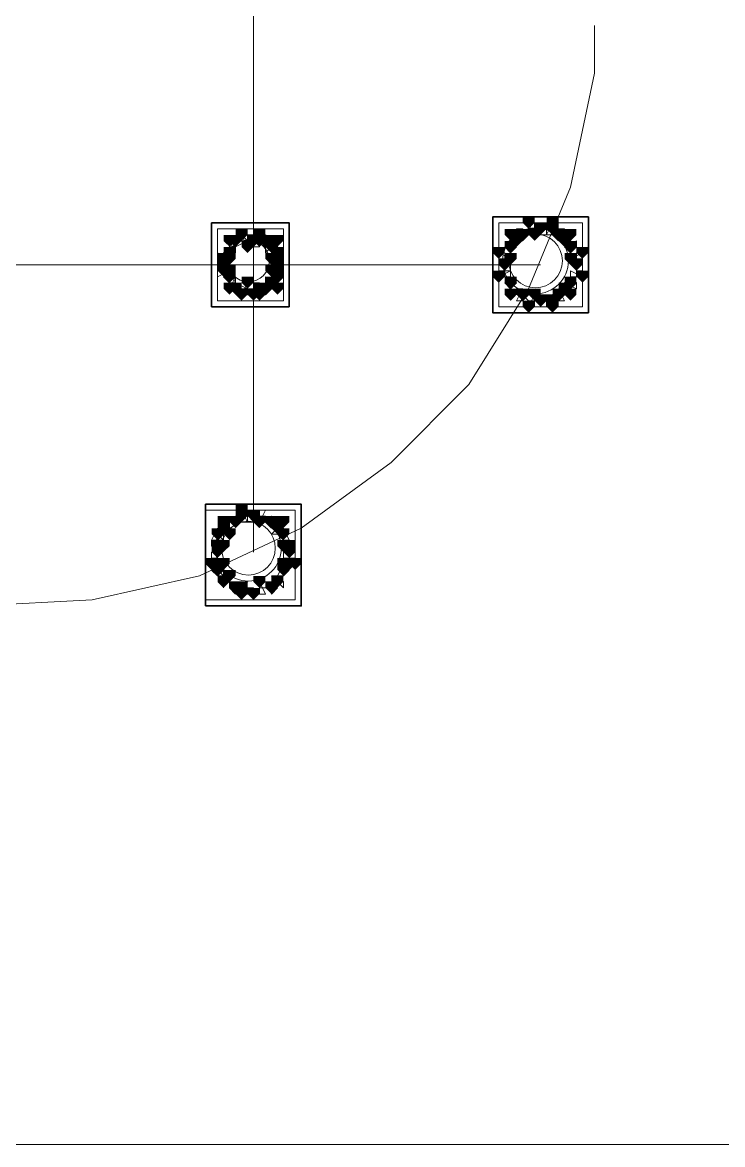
# Model space of a CAD drawing. Header units: millimetres. Extents: x 2315 to 4619, y 1334 to 1897.
# Drawn here: x 4102.18 to 4109.33, y 1530.21 to 1541.67 of the extents above; entities that cross this region are included whole.
import ezdxf

# ---------------------------------------------------------------- set-up
doc = ezdxf.new("R2010")
doc.units = ezdxf.units.MM
for name, color, linetype, true_color in [('PDF_10', 7, 'Continuous', 0x00b85c), ('PDF_AXIS', 7, 'Continuous', 0x00b85c), ('PDF_柱构件', 7, 'Continuous', 0x00b85c), ('PDF_转运站初步方案', 7, 'Continuous', 0x00b85c)]:
    doc.layers.add(name, color=color, linetype=linetype, true_color=true_color)
doc.layers.add('PDF_中心线层', color=1, linetype='Continuous')
doc.layers.add('PDF_粗实线层', color=7, linetype='Continuous')

msp = doc.modelspace()

# ---------------------------------------------------------------- hatches: boundary and pattern name
at = {"layer": 'PDF_10', "transparency": 33554559}
for points in [[(4107.471, 1539.62), (4107.41, 1539.62), (4107.41, 1539.558), (4107.471, 1539.497), (4107.532, 1539.558), (4107.532, 1539.62)], [(4107.471, 1539.62), (4107.41, 1539.62), (4107.41, 1539.558), (4107.471, 1539.497), (4107.532, 1539.558), (4107.532, 1539.62)], [(4104.356, 1539.497), (4104.295, 1539.497), (4104.295, 1539.436), (4104.356, 1539.375), (4104.417, 1539.436), (4104.417, 1539.497)], [(4104.356, 1539.497), (4104.295, 1539.497), (4104.295, 1539.436), (4104.356, 1539.375), (4104.417, 1539.436), (4104.417, 1539.497)], [(4104.539, 1539.497), (4104.478, 1539.497), (4104.478, 1539.436), (4104.539, 1539.375), (4104.6, 1539.436), (4104.6, 1539.497)], [(4104.539, 1539.497), (4104.478, 1539.497), (4104.478, 1539.436), (4104.539, 1539.375), (4104.6, 1539.436), (4104.6, 1539.497)], [(4104.661, 1539.497), (4104.6, 1539.497), (4104.6, 1539.436), (4104.661, 1539.375), (4104.722, 1539.436), (4104.722, 1539.497)], [(4104.661, 1539.497), (4104.6, 1539.497), (4104.6, 1539.436), (4104.661, 1539.375), (4104.722, 1539.436), (4104.722, 1539.497)], [(4104.661, 1539.497), (4104.6, 1539.497), (4104.6, 1539.436), (4104.661, 1539.375), (4104.722, 1539.436), (4104.722, 1539.497)], [(4107.287, 1539.558), (4107.226, 1539.558), (4107.226, 1539.497), (4107.287, 1539.436), (4107.349, 1539.497), (4107.349, 1539.558)], [(4107.287, 1539.558), (4107.226, 1539.558), (4107.226, 1539.497), (4107.287, 1539.436), (4107.349, 1539.497), (4107.349, 1539.558)], [(4107.654, 1539.558), (4107.593, 1539.558), (4107.593, 1539.497), (4107.654, 1539.436), (4107.715, 1539.497), (4107.715, 1539.558)], [(4107.654, 1539.558), (4107.593, 1539.558), (4107.593, 1539.497), (4107.654, 1539.436), (4107.715, 1539.497), (4107.715, 1539.558)], [(4104.295, 1539.375), (4104.233, 1539.375), (4104.233, 1539.314), (4104.295, 1539.253), (4104.356, 1539.314), (4104.356, 1539.375)], [(4104.295, 1539.375), (4104.233, 1539.375), (4104.233, 1539.314), (4104.295, 1539.253), (4104.356, 1539.314), (4104.356, 1539.375)], [(4104.783, 1539.375), (4104.722, 1539.375), (4104.722, 1539.314), (4104.783, 1539.253), (4104.844, 1539.314), (4104.844, 1539.375)], [(4104.783, 1539.375), (4104.722, 1539.375), (4104.722, 1539.314), (4104.783, 1539.253), (4104.844, 1539.314), (4104.844, 1539.375)], [(4107.165, 1539.436), (4107.104, 1539.436), (4107.104, 1539.375), (4107.165, 1539.314), (4107.226, 1539.375), (4107.226, 1539.436)], [(4107.165, 1539.436), (4107.104, 1539.436), (4107.104, 1539.375), (4107.165, 1539.314), (4107.226, 1539.375), (4107.226, 1539.436)], [(4107.776, 1539.436), (4107.715, 1539.436), (4107.715, 1539.375), (4107.776, 1539.314), (4107.837, 1539.375), (4107.837, 1539.436)], [(4107.776, 1539.436), (4107.715, 1539.436), (4107.715, 1539.375), (4107.776, 1539.314), (4107.837, 1539.375), (4107.837, 1539.436)], [(4104.233, 1539.253), (4104.172, 1539.253), (4104.172, 1539.192), (4104.233, 1539.131), (4104.295, 1539.192), (4104.295, 1539.253)], [(4104.233, 1539.253), (4104.172, 1539.253), (4104.172, 1539.192), (4104.233, 1539.131), (4104.295, 1539.192), (4104.295, 1539.253)], [(4104.783, 1539.253), (4104.722, 1539.253), (4104.722, 1539.192), (4104.783, 1539.131), (4104.844, 1539.192), (4104.844, 1539.253)], [(4104.783, 1539.253), (4104.722, 1539.253), (4104.722, 1539.192), (4104.783, 1539.131), (4104.844, 1539.192), (4104.844, 1539.253)], [(4107.104, 1539.253), (4107.043, 1539.253), (4107.043, 1539.192), (4107.104, 1539.131), (4107.165, 1539.192), (4107.165, 1539.253)], [(4107.104, 1539.253), (4107.043, 1539.253), (4107.043, 1539.192), (4107.104, 1539.131), (4107.165, 1539.192), (4107.165, 1539.253)], [(4107.104, 1539.253), (4107.043, 1539.253), (4107.043, 1539.192), (4107.104, 1539.131), (4107.165, 1539.192), (4107.165, 1539.253)], [(4107.837, 1539.253), (4107.776, 1539.253), (4107.776, 1539.192), (4107.837, 1539.131), (4107.898, 1539.192), (4107.898, 1539.253)], [(4107.837, 1539.253), (4107.776, 1539.253), (4107.776, 1539.192), (4107.837, 1539.131), (4107.898, 1539.192), (4107.898, 1539.253)], [(4104.295, 1539.131), (4104.233, 1539.131), (4104.233, 1539.07), (4104.295, 1539.009), (4104.356, 1539.07), (4104.356, 1539.131)], [(4104.295, 1539.131), (4104.233, 1539.131), (4104.233, 1539.07), (4104.295, 1539.009), (4104.356, 1539.07), (4104.356, 1539.131)], [(4104.783, 1539.131), (4104.722, 1539.131), (4104.722, 1539.07), (4104.783, 1539.009), (4104.844, 1539.07), (4104.844, 1539.131)], [(4104.783, 1539.131), (4104.722, 1539.131), (4104.722, 1539.07), (4104.783, 1539.009), (4104.844, 1539.07), (4104.844, 1539.131)], [(4107.165, 1539.07), (4107.104, 1539.07), (4107.104, 1539.009), (4107.165, 1538.948), (4107.226, 1539.009), (4107.226, 1539.07)], [(4107.165, 1539.07), (4107.104, 1539.07), (4107.104, 1539.009), (4107.165, 1538.948), (4107.226, 1539.009), (4107.226, 1539.07)], [(4107.776, 1539.07), (4107.715, 1539.07), (4107.715, 1539.009), (4107.776, 1538.948), (4107.837, 1539.009), (4107.837, 1539.07)], [(4107.776, 1539.07), (4107.715, 1539.07), (4107.715, 1539.009), (4107.776, 1538.948), (4107.837, 1539.009), (4107.837, 1539.07)], [(4104.356, 1539.009), (4104.295, 1539.009), (4104.295, 1538.948), (4104.356, 1538.887), (4104.417, 1538.948), (4104.417, 1539.009)], [(4104.356, 1539.009), (4104.295, 1539.009), (4104.295, 1538.948), (4104.356, 1538.887), (4104.417, 1538.948), (4104.417, 1539.009)], [(4104.539, 1538.948), (4104.478, 1538.948), (4104.478, 1538.887), (4104.539, 1538.825), (4104.6, 1538.887), (4104.6, 1538.948)], [(4104.539, 1538.948), (4104.478, 1538.948), (4104.478, 1538.887), (4104.539, 1538.825), (4104.6, 1538.887), (4104.6, 1538.948)], [(4104.661, 1539.009), (4104.6, 1539.009), (4104.6, 1538.948), (4104.661, 1538.887), (4104.722, 1538.948), (4104.722, 1539.009)], [(4104.661, 1539.009), (4104.6, 1539.009), (4104.6, 1538.948), (4104.661, 1538.887), (4104.722, 1538.948), (4104.722, 1539.009)], [(4104.661, 1539.009), (4104.6, 1539.009), (4104.6, 1538.948), (4104.661, 1538.887), (4104.722, 1538.948), (4104.722, 1539.009)], [(4107.287, 1538.948), (4107.226, 1538.948), (4107.226, 1538.887), (4107.287, 1538.825), (4107.349, 1538.887), (4107.349, 1538.948)], [(4107.287, 1538.948), (4107.226, 1538.948), (4107.226, 1538.887), (4107.287, 1538.825), (4107.349, 1538.887), (4107.349, 1538.948)], [(4107.654, 1538.948), (4107.593, 1538.948), (4107.593, 1538.887), (4107.654, 1538.825), (4107.715, 1538.887), (4107.715, 1538.948)], [(4107.654, 1538.948), (4107.593, 1538.948), (4107.593, 1538.887), (4107.654, 1538.825), (4107.715, 1538.887), (4107.715, 1538.948)], [(4107.471, 1538.887), (4107.41, 1538.887), (4107.41, 1538.825), (4107.471, 1538.764), (4107.532, 1538.825), (4107.532, 1538.887)], [(4107.471, 1538.887), (4107.41, 1538.887), (4107.41, 1538.825), (4107.471, 1538.764), (4107.532, 1538.825), (4107.532, 1538.887)], [(4104.356, 1536.627), (4104.295, 1536.627), (4104.295, 1536.565), (4104.356, 1536.504), (4104.417, 1536.565), (4104.417, 1536.627)], [(4104.356, 1536.627), (4104.295, 1536.627), (4104.295, 1536.565), (4104.356, 1536.504), (4104.417, 1536.565), (4104.417, 1536.627)], [(4104.539, 1536.688), (4104.478, 1536.688), (4104.478, 1536.627), (4104.539, 1536.565), (4104.6, 1536.627), (4104.6, 1536.688)], [(4104.539, 1536.688), (4104.478, 1536.688), (4104.478, 1536.627), (4104.539, 1536.565), (4104.6, 1536.627), (4104.6, 1536.688)], [(4104.722, 1536.627), (4104.661, 1536.627), (4104.661, 1536.565), (4104.722, 1536.504), (4104.783, 1536.565), (4104.783, 1536.627)], [(4104.722, 1536.627), (4104.661, 1536.627), (4104.661, 1536.565), (4104.722, 1536.504), (4104.783, 1536.565), (4104.783, 1536.627)], [(4104.722, 1536.627), (4104.661, 1536.627), (4104.661, 1536.565), (4104.722, 1536.504), (4104.783, 1536.565), (4104.783, 1536.627)], [(4104.172, 1536.504), (4104.111, 1536.504), (4104.111, 1536.443), (4104.172, 1536.382), (4104.233, 1536.443), (4104.233, 1536.504)], [(4104.172, 1536.504), (4104.111, 1536.504), (4104.111, 1536.443), (4104.172, 1536.382), (4104.233, 1536.443), (4104.233, 1536.504)], [(4104.844, 1536.504), (4104.783, 1536.504), (4104.783, 1536.443), (4104.844, 1536.382), (4104.905, 1536.443), (4104.905, 1536.504)], [(4104.844, 1536.504), (4104.783, 1536.504), (4104.783, 1536.443), (4104.844, 1536.382), (4104.905, 1536.443), (4104.905, 1536.504)], [(4104.172, 1536.321), (4104.111, 1536.321), (4104.111, 1536.26), (4104.172, 1536.199), (4104.233, 1536.26), (4104.233, 1536.321)], [(4104.172, 1536.321), (4104.111, 1536.321), (4104.111, 1536.26), (4104.172, 1536.199), (4104.233, 1536.26), (4104.233, 1536.321)], [(4104.905, 1536.321), (4104.844, 1536.321), (4104.844, 1536.26), (4104.905, 1536.199), (4104.966, 1536.26), (4104.966, 1536.321)], [(4104.905, 1536.321), (4104.844, 1536.321), (4104.844, 1536.26), (4104.905, 1536.199), (4104.966, 1536.26), (4104.966, 1536.321)], [(4104.172, 1536.138), (4104.111, 1536.138), (4104.111, 1536.077), (4104.172, 1536.016), (4104.233, 1536.077), (4104.233, 1536.138)], [(4104.172, 1536.138), (4104.111, 1536.138), (4104.111, 1536.077), (4104.172, 1536.016), (4104.233, 1536.077), (4104.233, 1536.138)], [(4104.844, 1536.138), (4104.783, 1536.138), (4104.783, 1536.077), (4104.844, 1536.016), (4104.905, 1536.077), (4104.905, 1536.138)], [(4104.844, 1536.138), (4104.783, 1536.138), (4104.783, 1536.077), (4104.844, 1536.016), (4104.905, 1536.077), (4104.905, 1536.138)], [(4104.356, 1535.955), (4104.295, 1535.955), (4104.295, 1535.894), (4104.356, 1535.832), (4104.417, 1535.894), (4104.417, 1535.955)], [(4104.356, 1535.955), (4104.295, 1535.955), (4104.295, 1535.894), (4104.356, 1535.832), (4104.417, 1535.894), (4104.417, 1535.955)], [(4104.722, 1535.955), (4104.661, 1535.955), (4104.661, 1535.894), (4104.722, 1535.832), (4104.783, 1535.894), (4104.783, 1535.955)], [(4104.722, 1535.955), (4104.661, 1535.955), (4104.661, 1535.894), (4104.722, 1535.832), (4104.783, 1535.894), (4104.783, 1535.955)], [(4104.539, 1535.894), (4104.478, 1535.894), (4104.478, 1535.832), (4104.539, 1535.771), (4104.6, 1535.832), (4104.6, 1535.894)], [(4104.539, 1535.894), (4104.478, 1535.894), (4104.478, 1535.832), (4104.539, 1535.771), (4104.6, 1535.832), (4104.6, 1535.894)]]:
    msp.add_hatch(color=256, dxfattribs=at).paths.add_polyline_path(points)
at = {"layer": 'PDF_柱构件', "transparency": 33554559}
for points in [[(4107.349, 1539.681), (4107.287, 1539.681), (4107.287, 1539.62), (4107.349, 1539.558), (4107.41, 1539.62), (4107.41, 1539.681)], [(4107.593, 1539.681), (4107.532, 1539.681), (4107.532, 1539.62), (4107.593, 1539.558), (4107.654, 1539.62), (4107.654, 1539.681)], [(4107.593, 1539.62), (4107.532, 1539.62), (4107.532, 1539.558), (4107.593, 1539.497), (4107.654, 1539.558), (4107.654, 1539.62)], [(4104.295, 1539.497), (4104.233, 1539.497), (4104.233, 1539.436), (4104.295, 1539.375), (4104.356, 1539.436), (4104.356, 1539.497)], [(4104.417, 1539.558), (4104.356, 1539.558), (4104.356, 1539.497), (4104.417, 1539.436), (4104.478, 1539.497), (4104.478, 1539.558)], [(4104.6, 1539.558), (4104.539, 1539.558), (4104.539, 1539.497), (4104.6, 1539.436), (4104.661, 1539.497), (4104.661, 1539.558)], [(4104.6, 1539.497), (4104.539, 1539.497), (4104.539, 1539.436), (4104.6, 1539.375), (4104.661, 1539.436), (4104.661, 1539.497)], [(4104.783, 1539.497), (4104.722, 1539.497), (4104.722, 1539.436), (4104.783, 1539.375), (4104.844, 1539.436), (4104.844, 1539.497)], [(4107.165, 1539.558), (4107.104, 1539.558), (4107.104, 1539.497), (4107.165, 1539.436), (4107.226, 1539.497), (4107.226, 1539.558)], [(4107.226, 1539.497), (4107.165, 1539.497), (4107.165, 1539.436), (4107.226, 1539.375), (4107.287, 1539.436), (4107.287, 1539.497)], [(4107.41, 1539.558), (4107.349, 1539.558), (4107.349, 1539.497), (4107.41, 1539.436), (4107.471, 1539.497), (4107.471, 1539.558)], [(4107.715, 1539.497), (4107.654, 1539.497), (4107.654, 1539.436), (4107.715, 1539.375), (4107.776, 1539.436), (4107.776, 1539.497)], [(4107.776, 1539.558), (4107.715, 1539.558), (4107.715, 1539.497), (4107.776, 1539.436), (4107.837, 1539.497), (4107.837, 1539.558)], [(4104.478, 1539.436), (4104.417, 1539.436), (4104.417, 1539.375), (4104.478, 1539.314), (4104.539, 1539.375), (4104.539, 1539.436)], [(4104.722, 1539.436), (4104.661, 1539.436), (4104.661, 1539.375), (4104.722, 1539.314), (4104.783, 1539.375), (4104.783, 1539.436)], [(4107.043, 1539.375), (4106.982, 1539.375), (4106.982, 1539.314), (4107.043, 1539.253), (4107.104, 1539.314), (4107.104, 1539.375)], [(4107.898, 1539.375), (4107.837, 1539.375), (4107.837, 1539.314), (4107.898, 1539.253), (4107.959, 1539.314), (4107.959, 1539.375)], [(4104.233, 1539.314), (4104.172, 1539.314), (4104.172, 1539.253), (4104.233, 1539.192), (4104.295, 1539.253), (4104.295, 1539.314)], [(4104.295, 1539.314), (4104.233, 1539.314), (4104.233, 1539.253), (4104.295, 1539.192), (4104.356, 1539.253), (4104.356, 1539.314)], [(4104.722, 1539.314), (4104.661, 1539.314), (4104.661, 1539.253), (4104.722, 1539.192), (4104.783, 1539.253), (4104.783, 1539.314)], [(4104.783, 1539.314), (4104.722, 1539.314), (4104.722, 1539.253), (4104.783, 1539.192), (4104.844, 1539.253), (4104.844, 1539.314)], [(4107.165, 1539.314), (4107.104, 1539.314), (4107.104, 1539.253), (4107.165, 1539.192), (4107.226, 1539.253), (4107.226, 1539.314)], [(4107.776, 1539.314), (4107.715, 1539.314), (4107.715, 1539.253), (4107.776, 1539.192), (4107.837, 1539.253), (4107.837, 1539.314)], [(4104.233, 1539.192), (4104.172, 1539.192), (4104.172, 1539.131), (4104.233, 1539.07), (4104.295, 1539.131), (4104.295, 1539.192)], [(4104.295, 1539.192), (4104.233, 1539.192), (4104.233, 1539.131), (4104.295, 1539.07), (4104.356, 1539.131), (4104.356, 1539.192)], [(4104.722, 1539.192), (4104.661, 1539.192), (4104.661, 1539.131), (4104.722, 1539.07), (4104.783, 1539.131), (4104.783, 1539.192)], [(4104.783, 1539.192), (4104.722, 1539.192), (4104.722, 1539.131), (4104.783, 1539.07), (4104.844, 1539.131), (4104.844, 1539.192)], [(4107.043, 1539.131), (4106.982, 1539.131), (4106.982, 1539.07), (4107.043, 1539.009), (4107.104, 1539.07), (4107.104, 1539.131)], [(4107.898, 1539.131), (4107.837, 1539.131), (4107.837, 1539.07), (4107.898, 1539.009), (4107.959, 1539.07), (4107.959, 1539.131)], [(4104.478, 1539.07), (4104.417, 1539.07), (4104.417, 1539.009), (4104.478, 1538.948), (4104.539, 1539.009), (4104.539, 1539.07)], [(4104.722, 1539.07), (4104.661, 1539.07), (4104.661, 1539.009), (4104.722, 1538.948), (4104.783, 1539.009), (4104.783, 1539.07)], [(4104.295, 1539.009), (4104.233, 1539.009), (4104.233, 1538.948), (4104.295, 1538.887), (4104.356, 1538.948), (4104.356, 1539.009)], [(4104.417, 1538.948), (4104.356, 1538.948), (4104.356, 1538.887), (4104.417, 1538.825), (4104.478, 1538.887), (4104.478, 1538.948)], [(4104.6, 1539.009), (4104.539, 1539.009), (4104.539, 1538.948), (4104.6, 1538.887), (4104.661, 1538.948), (4104.661, 1539.009)], [(4104.6, 1538.948), (4104.539, 1538.948), (4104.539, 1538.887), (4104.6, 1538.825), (4104.661, 1538.887), (4104.661, 1538.948)], [(4104.783, 1539.009), (4104.722, 1539.009), (4104.722, 1538.948), (4104.783, 1538.887), (4104.844, 1538.948), (4104.844, 1539.009)], [(4107.165, 1538.948), (4107.104, 1538.948), (4107.104, 1538.887), (4107.165, 1538.825), (4107.226, 1538.887), (4107.226, 1538.948)], [(4107.41, 1538.948), (4107.349, 1538.948), (4107.349, 1538.887), (4107.41, 1538.825), (4107.471, 1538.887), (4107.471, 1538.948)], [(4107.715, 1539.009), (4107.654, 1539.009), (4107.654, 1538.948), (4107.715, 1538.887), (4107.776, 1538.948), (4107.776, 1539.009)], [(4107.776, 1538.948), (4107.715, 1538.948), (4107.715, 1538.887), (4107.776, 1538.825), (4107.837, 1538.887), (4107.837, 1538.948)], [(4107.349, 1538.825), (4107.287, 1538.825), (4107.287, 1538.764), (4107.349, 1538.703), (4107.41, 1538.764), (4107.41, 1538.825)], [(4107.593, 1538.887), (4107.532, 1538.887), (4107.532, 1538.825), (4107.593, 1538.764), (4107.654, 1538.825), (4107.654, 1538.887)], [(4107.593, 1538.825), (4107.532, 1538.825), (4107.532, 1538.764), (4107.593, 1538.703), (4107.654, 1538.764), (4107.654, 1538.825)], [(4104.417, 1536.749), (4104.356, 1536.749), (4104.356, 1536.688), (4104.417, 1536.627), (4104.478, 1536.688), (4104.478, 1536.749)], [(4104.233, 1536.627), (4104.172, 1536.627), (4104.172, 1536.565), (4104.233, 1536.504), (4104.295, 1536.565), (4104.295, 1536.627)], [(4104.417, 1536.688), (4104.356, 1536.688), (4104.356, 1536.627), (4104.417, 1536.565), (4104.478, 1536.627), (4104.478, 1536.688)], [(4104.6, 1536.627), (4104.539, 1536.627), (4104.539, 1536.565), (4104.6, 1536.504), (4104.661, 1536.565), (4104.661, 1536.627)], [(4104.844, 1536.627), (4104.783, 1536.627), (4104.783, 1536.565), (4104.844, 1536.504), (4104.905, 1536.565), (4104.905, 1536.627)], [(4104.233, 1536.565), (4104.172, 1536.565), (4104.172, 1536.504), (4104.233, 1536.443), (4104.295, 1536.504), (4104.295, 1536.565)], [(4104.295, 1536.504), (4104.233, 1536.504), (4104.233, 1536.443), (4104.295, 1536.382), (4104.356, 1536.443), (4104.356, 1536.504)], [(4104.783, 1536.565), (4104.722, 1536.565), (4104.722, 1536.504), (4104.783, 1536.443), (4104.844, 1536.504), (4104.844, 1536.565)], [(4104.172, 1536.382), (4104.111, 1536.382), (4104.111, 1536.321), (4104.172, 1536.26), (4104.233, 1536.321), (4104.233, 1536.382)], [(4104.233, 1536.382), (4104.172, 1536.382), (4104.172, 1536.321), (4104.233, 1536.26), (4104.295, 1536.321), (4104.295, 1536.382)], [(4104.844, 1536.382), (4104.783, 1536.382), (4104.783, 1536.321), (4104.844, 1536.26), (4104.905, 1536.321), (4104.905, 1536.382)], [(4104.905, 1536.382), (4104.844, 1536.382), (4104.844, 1536.321), (4104.905, 1536.26), (4104.966, 1536.321), (4104.966, 1536.382)], [(4104.111, 1536.199), (4104.05, 1536.199), (4104.05, 1536.138), (4104.111, 1536.077), (4104.172, 1536.138), (4104.172, 1536.199)], [(4104.172, 1536.199), (4104.111, 1536.199), (4104.111, 1536.138), (4104.172, 1536.077), (4104.233, 1536.138), (4104.233, 1536.199)], [(4104.233, 1536.199), (4104.172, 1536.199), (4104.172, 1536.138), (4104.233, 1536.077), (4104.295, 1536.138), (4104.295, 1536.199)], [(4104.844, 1536.199), (4104.783, 1536.199), (4104.783, 1536.138), (4104.844, 1536.077), (4104.905, 1536.138), (4104.905, 1536.199)], [(4104.905, 1536.199), (4104.844, 1536.199), (4104.844, 1536.138), (4104.905, 1536.077), (4104.966, 1536.138), (4104.966, 1536.199)], [(4104.966, 1536.199), (4104.905, 1536.199), (4104.905, 1536.138), (4104.966, 1536.077), (4105.027, 1536.138), (4105.027, 1536.199)], [(4104.295, 1536.077), (4104.233, 1536.077), (4104.233, 1536.016), (4104.295, 1535.955), (4104.356, 1536.016), (4104.356, 1536.077)], [(4104.233, 1536.016), (4104.172, 1536.016), (4104.172, 1535.955), (4104.233, 1535.894), (4104.295, 1535.955), (4104.295, 1536.016)], [(4104.417, 1535.955), (4104.356, 1535.955), (4104.356, 1535.894), (4104.417, 1535.832), (4104.478, 1535.894), (4104.478, 1535.955)], [(4104.6, 1536.016), (4104.539, 1536.016), (4104.539, 1535.955), (4104.6, 1535.894), (4104.661, 1535.955), (4104.661, 1536.016)], [(4104.783, 1536.016), (4104.722, 1536.016), (4104.722, 1535.955), (4104.783, 1535.894), (4104.844, 1535.955), (4104.844, 1536.016)], [(4104.417, 1535.894), (4104.356, 1535.894), (4104.356, 1535.832), (4104.417, 1535.771), (4104.478, 1535.832), (4104.478, 1535.894)]]:
    msp.add_hatch(color=256, dxfattribs=at).paths.add_polyline_path(points)
at = {"layer": 'PDF_转运站初步方案', "transparency": 33554559}
for points in [[(4107.471, 1539.62), (4107.41, 1539.62), (4107.41, 1539.558), (4107.471, 1539.497), (4107.532, 1539.558), (4107.532, 1539.62)], [(4107.471, 1539.62), (4107.41, 1539.62), (4107.41, 1539.558), (4107.471, 1539.497), (4107.532, 1539.558), (4107.532, 1539.62)], [(4104.356, 1539.497), (4104.295, 1539.497), (4104.295, 1539.436), (4104.356, 1539.375), (4104.417, 1539.436), (4104.417, 1539.497)], [(4104.356, 1539.497), (4104.295, 1539.497), (4104.295, 1539.436), (4104.356, 1539.375), (4104.417, 1539.436), (4104.417, 1539.497)], [(4104.539, 1539.497), (4104.478, 1539.497), (4104.478, 1539.436), (4104.539, 1539.375), (4104.6, 1539.436), (4104.6, 1539.497)], [(4104.539, 1539.497), (4104.478, 1539.497), (4104.478, 1539.436), (4104.539, 1539.375), (4104.6, 1539.436), (4104.6, 1539.497)], [(4104.661, 1539.497), (4104.6, 1539.497), (4104.6, 1539.436), (4104.661, 1539.375), (4104.722, 1539.436), (4104.722, 1539.497)], [(4104.661, 1539.497), (4104.6, 1539.497), (4104.6, 1539.436), (4104.661, 1539.375), (4104.722, 1539.436), (4104.722, 1539.497)], [(4107.287, 1539.558), (4107.226, 1539.558), (4107.226, 1539.497), (4107.287, 1539.436), (4107.349, 1539.497), (4107.349, 1539.558)], [(4107.287, 1539.558), (4107.226, 1539.558), (4107.226, 1539.497), (4107.287, 1539.436), (4107.349, 1539.497), (4107.349, 1539.558)], [(4107.654, 1539.558), (4107.593, 1539.558), (4107.593, 1539.497), (4107.654, 1539.436), (4107.715, 1539.497), (4107.715, 1539.558)], [(4107.654, 1539.558), (4107.593, 1539.558), (4107.593, 1539.497), (4107.654, 1539.436), (4107.715, 1539.497), (4107.715, 1539.558)], [(4104.295, 1539.375), (4104.233, 1539.375), (4104.233, 1539.314), (4104.295, 1539.253), (4104.356, 1539.314), (4104.356, 1539.375)], [(4104.295, 1539.375), (4104.233, 1539.375), (4104.233, 1539.314), (4104.295, 1539.253), (4104.356, 1539.314), (4104.356, 1539.375)], [(4104.783, 1539.375), (4104.722, 1539.375), (4104.722, 1539.314), (4104.783, 1539.253), (4104.844, 1539.314), (4104.844, 1539.375)], [(4104.783, 1539.375), (4104.722, 1539.375), (4104.722, 1539.314), (4104.783, 1539.253), (4104.844, 1539.314), (4104.844, 1539.375)], [(4107.165, 1539.436), (4107.104, 1539.436), (4107.104, 1539.375), (4107.165, 1539.314), (4107.226, 1539.375), (4107.226, 1539.436)], [(4107.165, 1539.436), (4107.104, 1539.436), (4107.104, 1539.375), (4107.165, 1539.314), (4107.226, 1539.375), (4107.226, 1539.436)], [(4107.776, 1539.436), (4107.715, 1539.436), (4107.715, 1539.375), (4107.776, 1539.314), (4107.837, 1539.375), (4107.837, 1539.436)], [(4107.776, 1539.436), (4107.715, 1539.436), (4107.715, 1539.375), (4107.776, 1539.314), (4107.837, 1539.375), (4107.837, 1539.436)], [(4104.233, 1539.253), (4104.172, 1539.253), (4104.172, 1539.192), (4104.233, 1539.131), (4104.295, 1539.192), (4104.295, 1539.253)], [(4104.233, 1539.253), (4104.172, 1539.253), (4104.172, 1539.192), (4104.233, 1539.131), (4104.295, 1539.192), (4104.295, 1539.253)], [(4104.783, 1539.253), (4104.722, 1539.253), (4104.722, 1539.192), (4104.783, 1539.131), (4104.844, 1539.192), (4104.844, 1539.253)], [(4104.783, 1539.253), (4104.722, 1539.253), (4104.722, 1539.192), (4104.783, 1539.131), (4104.844, 1539.192), (4104.844, 1539.253)], [(4107.104, 1539.253), (4107.043, 1539.253), (4107.043, 1539.192), (4107.104, 1539.131), (4107.165, 1539.192), (4107.165, 1539.253)], [(4107.104, 1539.253), (4107.043, 1539.253), (4107.043, 1539.192), (4107.104, 1539.131), (4107.165, 1539.192), (4107.165, 1539.253)], [(4107.837, 1539.253), (4107.776, 1539.253), (4107.776, 1539.192), (4107.837, 1539.131), (4107.898, 1539.192), (4107.898, 1539.253)], [(4107.837, 1539.253), (4107.776, 1539.253), (4107.776, 1539.192), (4107.837, 1539.131), (4107.898, 1539.192), (4107.898, 1539.253)], [(4104.295, 1539.131), (4104.233, 1539.131), (4104.233, 1539.07), (4104.295, 1539.009), (4104.356, 1539.07), (4104.356, 1539.131)], [(4104.295, 1539.131), (4104.233, 1539.131), (4104.233, 1539.07), (4104.295, 1539.009), (4104.356, 1539.07), (4104.356, 1539.131)], [(4104.783, 1539.131), (4104.722, 1539.131), (4104.722, 1539.07), (4104.783, 1539.009), (4104.844, 1539.07), (4104.844, 1539.131)], [(4104.783, 1539.131), (4104.722, 1539.131), (4104.722, 1539.07), (4104.783, 1539.009), (4104.844, 1539.07), (4104.844, 1539.131)], [(4107.165, 1539.07), (4107.104, 1539.07), (4107.104, 1539.009), (4107.165, 1538.948), (4107.226, 1539.009), (4107.226, 1539.07)], [(4107.165, 1539.07), (4107.104, 1539.07), (4107.104, 1539.009), (4107.165, 1538.948), (4107.226, 1539.009), (4107.226, 1539.07)], [(4107.776, 1539.07), (4107.715, 1539.07), (4107.715, 1539.009), (4107.776, 1538.948), (4107.837, 1539.009), (4107.837, 1539.07)], [(4107.776, 1539.07), (4107.715, 1539.07), (4107.715, 1539.009), (4107.776, 1538.948), (4107.837, 1539.009), (4107.837, 1539.07)], [(4104.356, 1539.009), (4104.295, 1539.009), (4104.295, 1538.948), (4104.356, 1538.887), (4104.417, 1538.948), (4104.417, 1539.009)], [(4104.356, 1539.009), (4104.295, 1539.009), (4104.295, 1538.948), (4104.356, 1538.887), (4104.417, 1538.948), (4104.417, 1539.009)], [(4104.539, 1538.948), (4104.478, 1538.948), (4104.478, 1538.887), (4104.539, 1538.825), (4104.6, 1538.887), (4104.6, 1538.948)], [(4104.539, 1538.948), (4104.478, 1538.948), (4104.478, 1538.887), (4104.539, 1538.825), (4104.6, 1538.887), (4104.6, 1538.948)], [(4104.661, 1539.009), (4104.6, 1539.009), (4104.6, 1538.948), (4104.661, 1538.887), (4104.722, 1538.948), (4104.722, 1539.009)], [(4104.661, 1539.009), (4104.6, 1539.009), (4104.6, 1538.948), (4104.661, 1538.887), (4104.722, 1538.948), (4104.722, 1539.009)], [(4107.287, 1538.948), (4107.226, 1538.948), (4107.226, 1538.887), (4107.287, 1538.825), (4107.349, 1538.887), (4107.349, 1538.948)], [(4107.287, 1538.948), (4107.226, 1538.948), (4107.226, 1538.887), (4107.287, 1538.825), (4107.349, 1538.887), (4107.349, 1538.948)], [(4107.654, 1538.948), (4107.593, 1538.948), (4107.593, 1538.887), (4107.654, 1538.825), (4107.715, 1538.887), (4107.715, 1538.948)], [(4107.654, 1538.948), (4107.593, 1538.948), (4107.593, 1538.887), (4107.654, 1538.825), (4107.715, 1538.887), (4107.715, 1538.948)], [(4107.471, 1538.887), (4107.41, 1538.887), (4107.41, 1538.825), (4107.471, 1538.764), (4107.532, 1538.825), (4107.532, 1538.887)], [(4107.471, 1538.887), (4107.41, 1538.887), (4107.41, 1538.825), (4107.471, 1538.764), (4107.532, 1538.825), (4107.532, 1538.887)], [(4104.356, 1536.627), (4104.295, 1536.627), (4104.295, 1536.565), (4104.356, 1536.504), (4104.417, 1536.565), (4104.417, 1536.627)], [(4104.356, 1536.627), (4104.295, 1536.627), (4104.295, 1536.565), (4104.356, 1536.504), (4104.417, 1536.565), (4104.417, 1536.627)], [(4104.539, 1536.688), (4104.478, 1536.688), (4104.478, 1536.627), (4104.539, 1536.565), (4104.6, 1536.627), (4104.6, 1536.688)], [(4104.539, 1536.688), (4104.478, 1536.688), (4104.478, 1536.627), (4104.539, 1536.565), (4104.6, 1536.627), (4104.6, 1536.688)], [(4104.722, 1536.627), (4104.661, 1536.627), (4104.661, 1536.565), (4104.722, 1536.504), (4104.783, 1536.565), (4104.783, 1536.627)], [(4104.722, 1536.627), (4104.661, 1536.627), (4104.661, 1536.565), (4104.722, 1536.504), (4104.783, 1536.565), (4104.783, 1536.627)], [(4104.172, 1536.504), (4104.111, 1536.504), (4104.111, 1536.443), (4104.172, 1536.382), (4104.233, 1536.443), (4104.233, 1536.504)], [(4104.172, 1536.504), (4104.111, 1536.504), (4104.111, 1536.443), (4104.172, 1536.382), (4104.233, 1536.443), (4104.233, 1536.504)], [(4104.844, 1536.504), (4104.783, 1536.504), (4104.783, 1536.443), (4104.844, 1536.382), (4104.905, 1536.443), (4104.905, 1536.504)], [(4104.844, 1536.504), (4104.783, 1536.504), (4104.783, 1536.443), (4104.844, 1536.382), (4104.905, 1536.443), (4104.905, 1536.504)], [(4104.172, 1536.321), (4104.111, 1536.321), (4104.111, 1536.26), (4104.172, 1536.199), (4104.233, 1536.26), (4104.233, 1536.321)], [(4104.172, 1536.321), (4104.111, 1536.321), (4104.111, 1536.26), (4104.172, 1536.199), (4104.233, 1536.26), (4104.233, 1536.321)], [(4104.905, 1536.321), (4104.844, 1536.321), (4104.844, 1536.26), (4104.905, 1536.199), (4104.966, 1536.26), (4104.966, 1536.321)], [(4104.905, 1536.321), (4104.844, 1536.321), (4104.844, 1536.26), (4104.905, 1536.199), (4104.966, 1536.26), (4104.966, 1536.321)], [(4104.172, 1536.138), (4104.111, 1536.138), (4104.111, 1536.077), (4104.172, 1536.016), (4104.233, 1536.077), (4104.233, 1536.138)], [(4104.172, 1536.138), (4104.111, 1536.138), (4104.111, 1536.077), (4104.172, 1536.016), (4104.233, 1536.077), (4104.233, 1536.138)], [(4104.844, 1536.138), (4104.783, 1536.138), (4104.783, 1536.077), (4104.844, 1536.016), (4104.905, 1536.077), (4104.905, 1536.138)], [(4104.844, 1536.138), (4104.783, 1536.138), (4104.783, 1536.077), (4104.844, 1536.016), (4104.905, 1536.077), (4104.905, 1536.138)], [(4104.356, 1535.955), (4104.295, 1535.955), (4104.295, 1535.894), (4104.356, 1535.832), (4104.417, 1535.894), (4104.417, 1535.955)], [(4104.356, 1535.955), (4104.295, 1535.955), (4104.295, 1535.894), (4104.356, 1535.832), (4104.417, 1535.894), (4104.417, 1535.955)], [(4104.722, 1535.955), (4104.661, 1535.955), (4104.661, 1535.894), (4104.722, 1535.832), (4104.783, 1535.894), (4104.783, 1535.955)], [(4104.722, 1535.955), (4104.661, 1535.955), (4104.661, 1535.894), (4104.722, 1535.832), (4104.783, 1535.894), (4104.783, 1535.955)], [(4104.539, 1535.894), (4104.478, 1535.894), (4104.478, 1535.832), (4104.539, 1535.771), (4104.6, 1535.832), (4104.6, 1535.894)], [(4104.539, 1535.894), (4104.478, 1535.894), (4104.478, 1535.832), (4104.539, 1535.771), (4104.6, 1535.832), (4104.6, 1535.894)]]:
    msp.add_hatch(color=256, dxfattribs=at).paths.add_polyline_path(points)

# ---------------------------------------------------------------- linework, layer by layer
at = {"layer": 'PDF_10', "lineweight": 18}
for points in [[(4107.471, 1539.62), (4107.471, 1539.558), (4107.532, 1539.558)], [(4104.478, 1539.436), (4104.539, 1539.436), (4104.539, 1539.497)], [(4107.287, 1539.558), (4107.287, 1539.497), (4107.349, 1539.558)], [(4107.654, 1539.497), (4107.654, 1539.558), (4107.715, 1539.497)], [(4104.233, 1539.314), (4104.295, 1539.314), (4104.295, 1539.375)], [(4104.356, 1539.436), (4104.417, 1539.436), (4104.356, 1539.436)], [(4104.6, 1539.436), (4104.722, 1539.436)], [(4104.722, 1539.375), (4104.783, 1539.314), (4104.722, 1539.314)], [(4107.165, 1539.375), (4107.104, 1539.375), (4107.165, 1539.436)], [(4107.776, 1539.436), (4107.837, 1539.375), (4107.776, 1539.375)], [(4104.233, 1539.131), (4104.233, 1539.253)], [(4104.783, 1539.253), (4104.783, 1539.131)], [(4107.104, 1539.131), (4107.104, 1539.253)], [(4107.837, 1539.253), (4107.837, 1539.131)], [(4104.295, 1539.192), (4104.233, 1539.192)], [(4104.783, 1539.192), (4104.844, 1539.192)], [(4107.837, 1539.192), (4107.898, 1539.192)], [(4104.295, 1539.009), (4104.295, 1539.07), (4104.233, 1539.07)], [(4104.722, 1539.07), (4104.783, 1539.07), (4104.722, 1539.009)], [(4104.356, 1538.948), (4104.417, 1538.948), (4104.356, 1538.948)], [(4104.539, 1538.948), (4104.539, 1538.887), (4104.478, 1538.887)], [(4104.722, 1538.948), (4104.6, 1538.948)], [(4107.165, 1538.948), (4107.104, 1539.009), (4107.165, 1539.009)], [(4107.776, 1539.009), (4107.837, 1539.009), (4107.776, 1538.948)], [(4107.349, 1538.825), (4107.287, 1538.887), (4107.287, 1538.825)], [(4107.532, 1538.825), (4107.471, 1538.825), (4107.471, 1538.764)], [(4107.715, 1538.887), (4107.654, 1538.825), (4107.654, 1538.887)], [(4104.539, 1536.565), (4104.539, 1536.627), (4104.478, 1536.627)], [(4104.295, 1536.565), (4104.356, 1536.565), (4104.295, 1536.565)], [(4104.722, 1536.565), (4104.661, 1536.565)], [(4104.233, 1536.443), (4104.172, 1536.382)], [(4104.233, 1536.382), (4104.172, 1536.443)], [(4104.844, 1536.443), (4104.844, 1536.382), (4104.844, 1536.443)], [(4104.111, 1536.26), (4104.172, 1536.26), (4104.172, 1536.199)], [(4104.905, 1536.199), (4104.905, 1536.26), (4104.844, 1536.26)], [(4104.172, 1536.077), (4104.233, 1536.016)], [(4104.233, 1536.077), (4104.172, 1536.016)], [(4104.844, 1536.016), (4104.844, 1536.077), (4104.844, 1536.016)], [(4104.295, 1535.955), (4104.356, 1535.894)], [(4104.356, 1535.955), (4104.295, 1535.894)], [(4104.661, 1535.894), (4104.722, 1535.955), (4104.722, 1535.894)], [(4104.478, 1535.832), (4104.539, 1535.832), (4104.539, 1535.894)]]:
    msp.add_lwpolyline(points, dxfattribs=at)
at = {"layer": 'PDF_AXIS', "lineweight": 18}
for points in [[(4107.898, 1538.764), (4107.898, 1539.62), (4107.043, 1539.62), (4107.043, 1538.764)], [(4104.844, 1538.825), (4104.844, 1539.558), (4104.172, 1539.558), (4104.172, 1538.825)], [(4104.05, 1535.771), (4104.05, 1536.688), (4104.966, 1536.688), (4104.966, 1535.771)]]:
    msp.add_lwpolyline(points, close=True, dxfattribs=at)
at = {"layer": 'PDF_中心线层', "color": 112, "lineweight": 18, "true_color": 0x00b85c}
for points in [[(4104.539, 1547.133), (4104.539, 1536.26)], [(4108.02, 1541.635), (4108.02, 1541.147), (4107.776, 1539.986), (4107.349, 1538.948), (4106.738, 1537.97), (4105.944, 1537.176), (4105.027, 1536.504), (4103.989, 1536.016), (4102.89, 1535.771), (4101.729, 1535.71), (4100.63, 1535.832), (4099.53, 1536.26), (4098.98, 1536.565)], [(4107.471, 1539.192), (4096.598, 1539.192)]]:
    msp.add_lwpolyline(points, dxfattribs=at)
at = {"layer": 'PDF_柱构件', "lineweight": 18}
for points in [[(4107.349, 1539.62), (4107.41, 1539.497)], [(4107.41, 1539.497), (4107.532, 1539.497), (4107.532, 1539.62), (4107.41, 1539.62)], [(4107.593, 1539.62), (4107.532, 1539.497), (4107.593, 1539.497)], [(4104.356, 1539.375), (4104.478, 1539.436), (4104.417, 1539.497), (4104.295, 1539.436)], [(4104.417, 1539.497), (4104.478, 1539.375)], [(4104.478, 1539.436), (4104.539, 1539.436), (4104.539, 1539.497), (4104.478, 1539.497)], [(4104.6, 1539.497), (4104.539, 1539.375), (4104.6, 1539.375)], [(4104.6, 1539.436), (4104.661, 1539.375), (4104.722, 1539.436), (4104.661, 1539.497)], [(4107.165, 1539.497), (4107.226, 1539.436), (4107.287, 1539.436)], [(4107.287, 1539.436), (4107.349, 1539.497), (4107.287, 1539.558), (4107.226, 1539.558)], [(4107.593, 1539.497), (4107.654, 1539.436), (4107.715, 1539.558), (4107.654, 1539.558)], [(4107.776, 1539.497), (4107.715, 1539.436)], [(4104.295, 1539.253), (4104.356, 1539.375), (4104.295, 1539.375), (4104.233, 1539.314)], [(4104.295, 1539.436), (4104.356, 1539.314), (4104.356, 1539.375)], [(4104.783, 1539.436), (4104.661, 1539.375), (4104.661, 1539.314)], [(4104.722, 1539.375), (4104.722, 1539.253), (4104.844, 1539.314), (4104.783, 1539.375)], [(4107.165, 1539.314), (4107.226, 1539.375), (4107.165, 1539.436), (4107.104, 1539.375)], [(4107.715, 1539.375), (4107.776, 1539.314), (4107.837, 1539.375), (4107.837, 1539.436)], [(4104.172, 1539.253), (4104.295, 1539.253), (4104.172, 1539.314)], [(4104.295, 1539.131), (4104.295, 1539.253), (4104.233, 1539.253), (4104.233, 1539.131)], [(4104.844, 1539.314), (4104.722, 1539.253), (4104.844, 1539.253)], [(4104.783, 1539.253), (4104.783, 1539.131), (4104.844, 1539.131), (4104.844, 1539.253)], [(4107.043, 1539.314), (4107.165, 1539.253)], [(4107.165, 1539.131), (4107.165, 1539.253), (4107.043, 1539.253), (4107.043, 1539.131)], [(4107.898, 1539.314), (4107.776, 1539.253)], [(4107.837, 1539.253), (4107.837, 1539.131), (4107.898, 1539.131), (4107.898, 1539.253)], [(4104.172, 1539.07), (4104.295, 1539.131), (4104.172, 1539.131)], [(4104.356, 1539.009), (4104.295, 1539.131), (4104.233, 1539.07), (4104.295, 1539.009)], [(4104.844, 1539.131), (4104.722, 1539.131), (4104.844, 1539.07)], [(4104.722, 1539.131), (4104.722, 1539.009), (4104.783, 1539.009), (4104.844, 1539.07)], [(4107.043, 1539.07), (4107.165, 1539.07), (4107.165, 1539.131)], [(4107.898, 1539.07), (4107.776, 1539.131), (4107.776, 1539.07)], [(4104.295, 1538.948), (4104.356, 1539.009), (4104.356, 1539.07)], [(4104.783, 1538.948), (4104.661, 1539.07), (4104.661, 1539.009)], [(4107.226, 1539.009), (4107.165, 1539.07), (4107.104, 1539.009), (4107.165, 1538.948)], [(4107.776, 1539.07), (4107.715, 1539.009), (4107.837, 1538.948), (4107.837, 1539.009)], [(4104.478, 1538.948), (4104.356, 1539.009), (4104.295, 1538.948), (4104.417, 1538.887)], [(4104.417, 1538.887), (4104.478, 1539.009)], [(4104.539, 1538.948), (4104.478, 1538.948), (4104.478, 1538.887), (4104.539, 1538.887)], [(4104.6, 1538.887), (4104.6, 1539.009), (4104.539, 1539.009)], [(4104.661, 1539.009), (4104.6, 1538.948), (4104.661, 1538.887), (4104.722, 1538.948)], [(4107.165, 1538.887), (4107.287, 1538.948), (4107.226, 1538.948)], [(4107.349, 1538.887), (4107.287, 1538.948), (4107.226, 1538.825), (4107.287, 1538.825)], [(4107.654, 1538.948), (4107.593, 1538.887), (4107.654, 1538.825), (4107.715, 1538.825)], [(4107.776, 1538.887), (4107.715, 1538.948)], [(4107.349, 1538.764), (4107.41, 1538.887)], [(4107.532, 1538.887), (4107.41, 1538.887), (4107.41, 1538.764), (4107.532, 1538.764)], [(4107.593, 1538.764), (4107.593, 1538.887), (4107.532, 1538.887)], [(4104.417, 1536.565), (4104.295, 1536.504), (4104.295, 1536.565), (4104.356, 1536.627)], [(4104.417, 1536.688), (4104.478, 1536.565), (4104.417, 1536.565)], [(4104.539, 1536.565), (4104.478, 1536.565), (4104.478, 1536.627), (4104.539, 1536.627)], [(4104.661, 1536.688), (4104.6, 1536.565), (4104.6, 1536.688)], [(4104.722, 1536.504), (4104.661, 1536.565), (4104.722, 1536.627), (4104.783, 1536.565)], [(4104.233, 1536.443), (4104.233, 1536.382), (4104.111, 1536.382), (4104.172, 1536.504)], [(4104.233, 1536.565), (4104.295, 1536.443)], [(4104.844, 1536.565), (4104.783, 1536.443), (4104.722, 1536.443)], [(4104.844, 1536.382), (4104.783, 1536.443), (4104.844, 1536.504), (4104.905, 1536.382)], [(4104.111, 1536.382), (4104.233, 1536.321), (4104.111, 1536.321)], [(4104.966, 1536.321), (4104.844, 1536.321), (4104.966, 1536.382)], [(4104.172, 1536.26), (4104.172, 1536.199), (4104.111, 1536.199), (4104.111, 1536.26)], [(4104.844, 1536.199), (4104.844, 1536.26), (4104.966, 1536.26), (4104.966, 1536.199)], [(4104.111, 1536.138), (4104.233, 1536.138)], [(4104.233, 1536.138), (4104.233, 1536.016), (4104.172, 1536.016), (4104.111, 1536.077)], [(4104.783, 1536.016), (4104.844, 1536.138), (4104.905, 1536.077), (4104.844, 1536.016)], [(4104.966, 1536.138), (4104.844, 1536.138)], [(4104.233, 1535.955), (4104.295, 1536.016), (4104.233, 1535.894)], [(4104.295, 1535.955), (4104.417, 1535.955), (4104.356, 1535.832), (4104.295, 1535.894)], [(4104.417, 1535.832), (4104.417, 1535.955), (4104.478, 1535.955)], [(4104.6, 1535.832), (4104.6, 1535.955), (4104.661, 1535.832)], [(4104.661, 1535.955), (4104.722, 1535.955), (4104.783, 1535.894), (4104.722, 1535.832)], [(4104.844, 1535.894), (4104.722, 1536.016), (4104.783, 1536.016), (4104.844, 1535.955)], [(4104.478, 1535.894), (4104.539, 1535.894), (4104.539, 1535.832), (4104.478, 1535.832)]]:
    msp.add_lwpolyline(points, close=True, dxfattribs=at)
for points in [[(4107.349, 1539.558), (4107.41, 1539.558)], [(4104.295, 1539.375), (4104.356, 1539.375)], [(4104.417, 1539.436), (4104.478, 1539.436)], [(4107.715, 1539.436), (4107.776, 1539.436)], [(4107.104, 1539.253), (4107.104, 1539.314)], [(4107.837, 1539.314), (4107.837, 1539.253)], [(4107.104, 1539.07), (4107.104, 1539.131)], [(4107.837, 1539.131), (4107.837, 1539.07)], [(4104.356, 1539.009), (4104.295, 1539.009)], [(4104.478, 1538.948), (4104.417, 1538.948)], [(4107.226, 1538.887), (4107.226, 1538.948)], [(4107.776, 1538.948), (4107.715, 1538.887)], [(4107.41, 1538.825), (4107.349, 1538.825)], [(4104.661, 1536.627), (4104.6, 1536.627)], [(4104.6, 1535.894), (4104.661, 1535.894)]]:
    msp.add_lwpolyline(points, dxfattribs=at)
at = {"layer": 'PDF_粗实线层', "color": 112, "lineweight": 35, "true_color": 0x00b85c}
for points in [[(4104.905, 1538.764), (4104.111, 1538.764), (4104.111, 1539.62), (4104.905, 1539.62)], [(4107.959, 1538.703), (4107.959, 1539.681), (4106.982, 1539.681), (4106.982, 1538.703)], [(4104.05, 1535.71), (4104.05, 1536.749), (4105.027, 1536.749), (4105.027, 1535.71)]]:
    msp.add_lwpolyline(points, close=True, dxfattribs=at)
at = {"layer": 'PDF_转运站初步方案', "color": 142, "lineweight": 5, "true_color": 0x00a5dd}
msp.add_lwpolyline([(3419.942, 1530.213), (4209.904, 1530.213)], dxfattribs=at)
at = {"layer": 'PDF_转运站初步方案', "lineweight": 18}
for centre, radius in [((4107.419, 1539.232), 0.336), ((4107.419, 1539.232), 0.275), ((4104.487, 1539.232), 0.214), ((4104.487, 1539.232), 0.214), ((4104.487, 1536.3), 0.336), ((4104.487, 1536.3), 0.275)]:
    msp.add_circle(centre, radius, dxfattribs=at)

doc.saveas('drawing.dxf')
